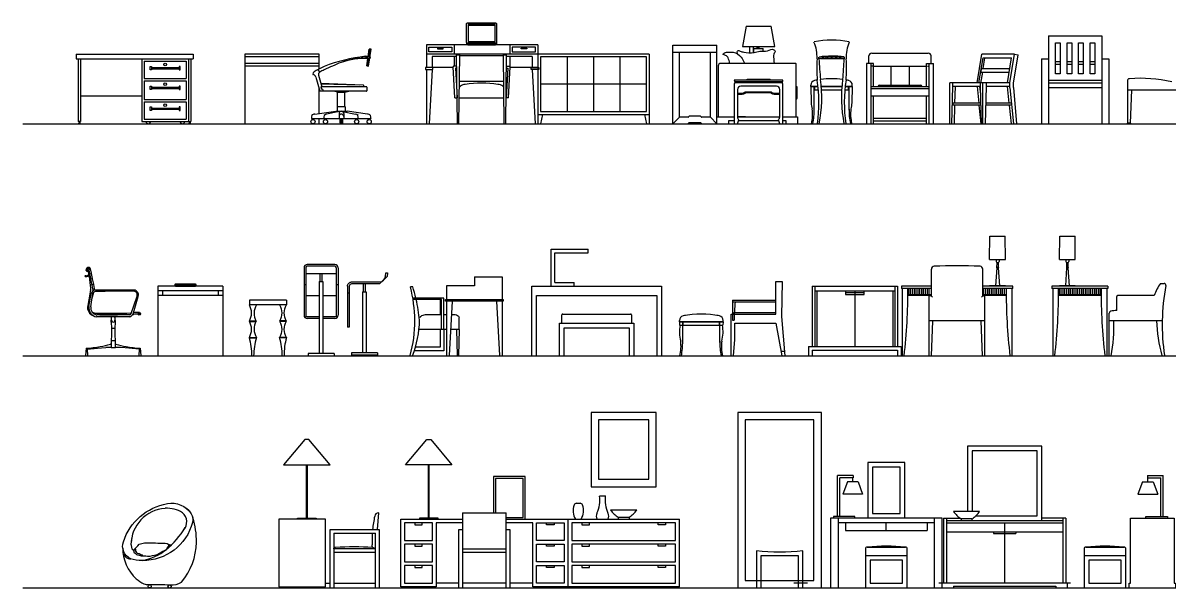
# Model space of a CAD drawing. Header units: millimetres. Extents: x 46 to 20372, y 30 to 14100.
# Drawn here: x 46 to 12395, y 30 to 6117 of the extents above; entities that cross this region are included whole.
import ezdxf

# ---------------------------------------------------------------- set-up
doc = ezdxf.new("R2010")
doc.units = ezdxf.units.MM
doc.layers.get('0').update_dxf_attribs({"color": 250})

msp = doc.modelspace()

# ---------------------------------------------------------------- linework, layer by layer
for p, q in [((7838, 6082), (7798, 5862)), ((7838, 6082), (8108, 6082)), ((8148, 5862), (8108, 6082)), ((11096, 5977), (11096, 5032)), ((11096, 5977), (11671, 5977)), ((11671, 5977), (11671, 5032)), ((3765, 5754), (3778, 5836)), ((3771, 5651), (3800, 5833)), ((3776, 5756), (3788, 5835)), ((3800, 5833), (3778, 5836)), ((5594, 5882), (4394, 5882)), ((4394, 5882), (4394, 5637)), ((4694, 5882), (4694, 5782)), ((5294, 5882), (5294, 5782)), ((5594, 5882), (5594, 5032)), ((7049, 5877), (7523, 5877)), ((7049, 5032), (7049, 5877)), ((7523, 5032), (7523, 5877)), ((7798, 5862), (8148, 5862)), ((7877, 5796), (7877, 5862)), ((7917, 5798), (7917, 5862)), ((7923, 5799), (7923, 5842)), ((7923, 5842), (8023, 5842)), ((7957, 5842), (7957, 5862)), ((7968, 5842), (7968, 5862)), ((7978, 5842), (7978, 5862)), ((8023, 5813), (8023, 5842)), ((11171, 5904), (11221, 5904)), ((11171, 5570), (11171, 5904)), ((11221, 5904), (11221, 5570)), ((11296, 5904), (11346, 5904)), ((11296, 5570), (11296, 5904)), ((11346, 5904), (11346, 5570)), ((11421, 5904), (11471, 5904)), ((11421, 5570), (11421, 5904)), ((11471, 5904), (11471, 5570)), ((11546, 5904), (11596, 5904)), ((11546, 5570), (11546, 5904)), ((11596, 5904), (11596, 5570)), ((618, 5782), (1879, 5782)), ((618, 5782), (618, 5732)), ((618, 5732), (1879, 5732)), ((643, 5732), (643, 5057)), ((668, 5732), (668, 5057)), ((1329, 5732), (1329, 5057)), ((1354, 5707), (1354, 5519)), ((1354, 5707), (1804, 5707)), ((1804, 5707), (1804, 5519)), ((1829, 5732), (1829, 5057)), ((1854, 5732), (1854, 5057)), ((1879, 5782), (1879, 5732)), ((3238, 5782), (2438, 5782)), ((2438, 5782), (2438, 5032)), ((3238, 5752), (2438, 5752)), ((3238, 5682), (2438, 5682)), ((3238, 5622), (3238, 5782)), ((3750, 5656), (3762, 5735)), ((3750, 5655), (3762, 5734)), ((3760, 5653), (3772, 5732)), ((6794, 5782), (4394, 5782)), ((4454, 5757), (4454, 5637)), ((4719, 5757), (4454, 5757)), ((4694, 5757), (4694, 5652)), ((4728, 5032), (4718, 5772)), ((4718, 5772), (4753, 5772)), ((4743, 5032), (4753, 5772)), ((4753, 5767), (5223, 5767)), ((5233, 5032), (5223, 5772)), ((5223, 5772), (5258, 5772)), ((5248, 5032), (5258, 5772)), ((5534, 5757), (5258, 5757)), ((5294, 5757), (5294, 5650)), ((5534, 5757), (5534, 5637)), ((6764, 5752), (5624, 5752)), ((5624, 5752), (5624, 5162)), ((5909, 5752), (5909, 5162)), ((6194, 5752), (6194, 5162)), ((6479, 5752), (6479, 5162)), ((6764, 5162), (6764, 5752)), ((6794, 5782), (6794, 5032)), ((7049, 5802), (7523, 5802)), ((7119, 5102), (7119, 5802)), ((7453, 5102), (7453, 5802)), ((8883, 5732), (8641, 5732)), ((9211, 5682), (9136, 5682)), ((9161, 5682), (9161, 5762)), ((9191, 5792), (9801, 5792)), ((9211, 5432), (9211, 5682)), ((9781, 5432), (9781, 5682)), ((9781, 5682), (9856, 5682)), ((9831, 5682), (9831, 5762)), ((10327, 5472), (10377, 5782)), ((10347, 5472), (10391, 5742)), ((10731, 5782), (10377, 5782)), ((10391, 5742), (10696, 5742)), ((10394, 5627), (10412, 5742)), ((10653, 5472), (10696, 5742)), ((10681, 5472), (10731, 5782)), ((10721, 5469), (10770, 5775)), ((10731, 5782), (10770, 5775)), ((11021, 5732), (11021, 5032)), ((11021, 5732), (11096, 5732)), ((11171, 5702), (11221, 5702)), ((11296, 5702), (11346, 5702)), ((11421, 5702), (11471, 5702)), ((11546, 5702), (11596, 5702)), ((11671, 5732), (11746, 5732)), ((11746, 5732), (11746, 5032)), ((1418, 5649), (1430, 5649)), ((1418, 5612), (1418, 5649)), ((1430, 5612), (1418, 5612)), ((1430, 5649), (1430, 5612)), ((1430, 5637), (1728, 5637)), ((1430, 5624), (1728, 5624)), ((1741, 5649), (1728, 5649)), ((1728, 5649), (1728, 5612)), ((1728, 5612), (1741, 5612)), ((1741, 5612), (1741, 5649)), ((3238, 5652), (2438, 5652)), ((3244, 5586), (3227, 5617)), ((3750, 5655), (3771, 5651)), ((4394, 5617), (4394, 5032)), ((4454, 5617), (4424, 5032)), ((4700, 5312), (4681, 5644)), ((4718, 5652), (4685, 5652)), ((4718, 5631), (4706, 5631)), ((4706, 5631), (4725, 5312)), ((5270, 5631), (5252, 5312)), ((5258, 5652), (5292, 5652)), ((5258, 5631), (5270, 5631)), ((5277, 5312), (5296, 5644)), ((5594, 5637), (5295, 5637)), ((5534, 5617), (5564, 5032)), ((9201, 5652), (9186, 5652)), ((9211, 5652), (9781, 5652)), ((9396, 5652), (9396, 5447)), ((9596, 5652), (9596, 5447)), ((9791, 5652), (9806, 5652)), ((10368, 5469), (10387, 5587)), ((10370, 5587), (10376, 5627)), ((10370, 5587), (10671, 5587)), ((10376, 5627), (10678, 5627)), ((11171, 5672), (11221, 5672)), ((11221, 5570), (11171, 5570)), ((11296, 5672), (11346, 5672)), ((11346, 5570), (11296, 5570)), ((11421, 5672), (11471, 5672)), ((11471, 5570), (11421, 5570)), ((11546, 5672), (11596, 5672)), ((11596, 5570), (11546, 5570)), ((1354, 5519), (1804, 5519)), ((1354, 5494), (1354, 5294)), ((1354, 5494), (1804, 5494)), ((1418, 5437), (1430, 5437)), ((1418, 5399), (1418, 5437)), ((1430, 5437), (1430, 5399)), ((1728, 5437), (1728, 5399)), ((1741, 5437), (1728, 5437)), ((1741, 5399), (1741, 5437)), ((1804, 5494), (1804, 5294)), ((3201, 5534), (3245, 5382)), ((3230, 5555), (3267, 5429)), ((3255, 5469), (3713, 5450)), ((3257, 5462), (3676, 5452)), ((3717, 5446), (3717, 5429)), ((4753, 5490), (5223, 5490)), ((6764, 5457), (5624, 5457)), ((7710, 5457), (7710, 5032)), ((8235, 5502), (7711, 5502)), ((8230, 5482), (7716, 5482)), ((7720, 5482), (7720, 5472)), ((8220, 5472), (7725, 5472)), ((8165, 5437), (7780, 5437)), ((7848, 5512), (8098, 5512)), ((7848, 5502), (7848, 5512)), ((8098, 5502), (8098, 5512)), ((8225, 5482), (8225, 5471)), ((8235, 5032), (8235, 5457)), ((8537, 5432), (8537, 5448)), ((8537, 5437), (8613, 5437)), ((8648, 5437), (8871, 5437)), ((8906, 5437), (8982, 5437)), ((8982, 5432), (8982, 5448)), ((9261, 5437), (9261, 5432)), ((9271, 5447), (9721, 5447)), ((9731, 5437), (9731, 5432)), ((10681, 5472), (10035, 5472)), ((10035, 5032), (10035, 5472)), ((10063, 5472), (10063, 5432)), ((10360, 5472), (10360, 5432)), ((10389, 5032), (10389, 5472)), ((10429, 5432), (10429, 5472)), ((10681, 5420), (10681, 5472)), ((10721, 5422), (10721, 5469)), ((11671, 5497), (11096, 5497)), ((11671, 5467), (11096, 5467)), ((11946, 5491), (11946, 5037)), ((668, 5332), (1329, 5332)), ((1430, 5399), (1418, 5399)), ((1430, 5424), (1728, 5424)), ((1430, 5412), (1728, 5412)), ((1728, 5399), (1741, 5399)), ((3238, 5142), (3238, 5408)), ((3748, 5382), (3245, 5382)), ((3257, 5429), (3264, 5403)), ((3748, 5429), (3257, 5429)), ((3274, 5403), (3264, 5403)), ((3274, 5403), (3280, 5382)), ((3436, 5370), (3393, 5382)), ((3436, 5370), (3513, 5370)), ((3436, 5219), (3436, 5370)), ((3513, 5370), (3556, 5382)), ((3513, 5219), (3513, 5370)), ((3752, 5425), (3752, 5386)), ((4700, 5312), (4725, 5312)), ((4747, 5312), (5230, 5312)), ((5277, 5312), (5252, 5312)), ((7745, 5402), (7745, 5102)), ((8200, 5102), (8200, 5402)), ((8378, 5433, 0), (8382, 5432, 0)), ((8389, 5307, 0), (8389, 5423, 0)), ((8537, 5432), (8614, 5432)), ((8537, 5432), (8540, 5256)), ((8572, 5176), (8572, 5432)), ((8572, 5397), (8617, 5397)), ((8577, 5397), (8577, 5432)), ((8648, 5432), (8871, 5432)), ((8650, 5397), (8869, 5397)), ((8902, 5397), (8947, 5397)), ((8905, 5432), (8982, 5432)), ((8942, 5397), (8942, 5432)), ((8947, 5176), (8947, 5432)), ((8982, 5432), (8979, 5256)), ((9186, 5432), (9806, 5432)), ((9186, 5412), (9806, 5412)), ((9186, 5332), (9806, 5332)), ((9211, 5032), (9211, 5332)), ((9781, 5032), (9781, 5332)), ((10062, 5432), (10052, 5032)), ((10360, 5432), (10063, 5432)), ((10088, 5252), (10093, 5432)), ((10326, 5432), (10345, 5252)), ((10354, 5432), (10362, 5350)), ((10360, 5432), (10371, 5032)), ((10419, 5032), (10429, 5432)), ((10681, 5432), (10429, 5432)), ((10651, 5432), (10670, 5252)), ((10681, 5420), (10721, 5032)), ((10721, 5422), (10751, 5032)), ((11671, 5417), (11096, 5417)), ((11946, 5397), (12482, 5397)), ((11981, 5037), (11995, 5397)), ((1354, 5294), (1804, 5294)), ((1354, 5269), (1354, 5082)), ((1354, 5269), (1804, 5269)), ((1418, 5212), (1430, 5212)), ((1418, 5174), (1418, 5212)), ((1430, 5212), (1430, 5174)), ((1430, 5199), (1728, 5199)), ((1741, 5212), (1728, 5212)), ((1728, 5212), (1728, 5174)), ((1741, 5174), (1741, 5212)), ((1804, 5269), (1804, 5082)), ((3432, 5215), (3432, 5167)), ((3436, 5219), (3513, 5219)), ((3517, 5215), (3517, 5167)), ((8378, 5297, 0), (8379, 5297, 0)), ((10365, 5252), (10064, 5252)), ((10064, 5252), (10064, 5232)), ((10366, 5232), (10064, 5232)), ((10082, 5032), (10087, 5232)), ((10347, 5232), (10367, 5032)), ((10698, 5252), (10426, 5252)), ((10700, 5232), (10426, 5232)), ((10672, 5232), (10693, 5032)), ((1354, 5082), (1804, 5082)), ((1430, 5174), (1418, 5174)), ((1430, 5187), (1728, 5187)), ((1728, 5174), (1741, 5174)), ((3154, 5093), (3154, 5089)), ((3154, 5089), (3794, 5089)), ((3162, 5074), (3162, 5087)), ((3182, 5074), (3182, 5087)), ((3190, 5135), (3419, 5167)), ((3238, 5032), (3238, 5089)), ((3289, 5093), (3289, 5089)), ((3296, 5074), (3296, 5087)), ((3316, 5074), (3316, 5087)), ((3458, 5163), (3318, 5135)), ((3419, 5167), (3540, 5167)), ((3452, 5142), (3452, 5089)), ((3464, 5082), (3472, 5082)), ((3472, 5087), (3472, 5032)), ((3482, 5087), (3482, 5032)), ((3482, 5082), (3490, 5082)), ((3490, 5163), (3631, 5135)), ((3490, 5082), (3490, 5032)), ((3502, 5142), (3502, 5089)), ((3758, 5135), (3540, 5167)), ((3632, 5074), (3632, 5087)), ((3652, 5074), (3652, 5087)), ((3660, 5093), (3660, 5089)), ((3767, 5074), (3767, 5087)), ((3787, 5074), (3787, 5087)), ((3794, 5093), (3794, 5089)), ((5594, 5132), (6794, 5132)), ((5624, 5162), (6764, 5162)), ((5644, 5132), (5624, 5032)), ((6744, 5132), (6764, 5032)), ((7049, 5032), (7119, 5102)), ((7214, 5102), (7119, 5102)), ((7348, 5112), (7224, 5112)), ((7453, 5102), (7358, 5102)), ((7453, 5102), (7523, 5032)), ((7523, 5107, 0), (7538, 5107, 0)), ((7830, 5107), (7745, 5107)), ((7745, 5032), (7760, 5073)), ((8005, 5107), (8200, 5107)), ((8200, 5032), (8186, 5073)), ((9211, 5092), (9781, 5092)), ((46, 5032), (20372, 5032)), ((668, 5057), (643, 5057)), ((654, 5057), (645, 5032)), ((654, 5057), (664, 5032)), ((1329, 5057), (1854, 5057)), ((1843, 5057), (1833, 5032)), ((1843, 5057), (1852, 5032)), ((3472, 5052), (3482, 5052)), ((7348, 5042), (7224, 5042)), ((9211, 5062), (9781, 5062)), ((11946, 5037), (11941, 5032)), ((11981, 5037), (11946, 5037)), ((11986, 5032), (11981, 5037)), ((10462, 3569), (10465, 3822)), ((10465, 3822), (10630, 3822)), ((10632, 3569), (10630, 3822)), ((11214, 3569), (11217, 3822)), ((11217, 3822), (11382, 3822)), ((11384, 3569), (11382, 3822)), ((5737, 3682), (6137, 3682)), ((5737, 3282), (5737, 3682)), ((5777, 3642), (6137, 3642)), ((5777, 3322), (5777, 3642)), ((6137, 3642), (6137, 3682)), ((3075, 3481), (3075, 2968)), ((3095, 3481), (3095, 3298)), ((3407, 3516), (3110, 3516)), ((3407, 3496), (3110, 3496)), ((3422, 3481), (3422, 2953)), ((3442, 3481), (3442, 2968)), ((9835, 3174), (9835, 3466)), ((10387, 3174), (10387, 3466)), ((10462, 3569), (10632, 3569)), ((10540, 3479), (10527, 3287)), ((10532, 3569), (10532, 3547)), ((10540, 3537), (10537, 3479)), ((10557, 3482), (10537, 3482)), ((10557, 3479), (10537, 3479)), ((10542, 3537), (10553, 3537)), ((10554, 3537), (10554, 3482)), ((10554, 3479), (10567, 3287)), ((10557, 3482), (10557, 3479)), ((10563, 3569), (10563, 3547)), ((11214, 3569), (11384, 3569)), ((11292, 3479), (11279, 3287)), ((11284, 3569), (11284, 3547)), ((11289, 3482), (11289, 3479)), ((11309, 3482), (11289, 3482)), ((11309, 3479), (11289, 3479)), ((11292, 3537), (11292, 3482)), ((11294, 3537), (11304, 3537)), ((11306, 3537), (11306, 3482)), ((11306, 3479), (11319, 3287)), ((11309, 3482), (11309, 3479)), ((11314, 3569), (11314, 3547)), ((757, 3415), (760, 3415)), ((762, 3384), (765, 3384)), ((777, 3420), (785, 3423)), ((777, 3420), (785, 3420)), ((789, 3360), (797, 3363)), ((789, 3360), (797, 3360)), ((3095, 3418), (3420, 3418)), ((3249, 3331), (3249, 3418)), ((3269, 3331), (3269, 3418)), ((4910, 3384), (4910, 3284)), ((4910, 3384), (5210, 3384)), ((5210, 3384), (5210, 3139)), ((789, 3142), (811, 3219)), ((801, 3299), (809, 3302)), ((801, 3299), (809, 3299)), ((1244, 3240), (828, 3240)), ((2200, 3282), (1500, 3282)), ((1500, 3282), (1500, 2532)), ((2200, 3232), (1500, 3232)), ((1550, 3232), (1550, 3182)), ((2150, 3232), (2150, 3182)), ((2200, 3282), (2200, 2532)), ((3095, 3298), (3075, 3298)), ((3095, 3298), (3095, 2953)), ((3239, 3331), (3239, 2557)), ((3239, 3331), (3279, 3331)), ((3279, 3331), (3279, 2557)), ((3442, 3298), (3422, 3298)), ((3543, 3282), (3543, 2842)), ((3563, 3282), (3563, 2842)), ((3706, 3221), (3706, 2564)), ((3706, 3221), (3746, 3221)), ((3716, 3221), (3716, 3307)), ((3736, 3221), (3736, 3307)), ((3746, 3221), (3746, 2564)), ((4248, 3274), (4221, 3274)), ((4610, 3284), (4610, 3139)), ((4910, 3284), (4610, 3284)), ((5528, 2532), (5528, 3282)), ((5528, 3282), (6928, 3282)), ((5777, 3322), (5987, 3322)), ((5987, 3282), (5987, 3322)), ((6928, 3282), (6928, 2532)), ((8158, 2982), (8158, 3333)), ((8158, 3333), (8228, 3332)), ((8228, 3332), (8220, 2955)), ((8550, 3282), (8550, 2632)), ((8550, 3282), (9470, 3282)), ((8580, 3282), (8580, 2632)), ((8580, 3232), (9440, 3232)), ((8600, 3232), (8600, 2632)), ((8910, 3232), (8910, 3192)), ((9010, 3232), (9010, 2632)), ((9420, 3232), (9420, 2632)), ((9440, 3282), (9440, 2632)), ((9470, 3282), (9470, 2632)), ((9511, 3282), (9511, 3257)), ((9835, 3282), (9511, 3282)), ((9835, 3257), (9511, 3257)), ((9521, 3257), (9521, 2532)), ((9591, 3187), (9591, 3257)), ((9611, 3187), (9611, 3257)), ((9631, 3187), (9631, 3257)), ((9651, 3187), (9651, 3257)), ((9671, 3187), (9671, 3257)), ((9691, 3187), (9691, 3257)), ((9711, 3187), (9711, 3257)), ((9731, 3187), (9731, 3257)), ((9751, 3187), (9751, 3257)), ((9771, 3187), (9771, 3257)), ((9791, 3187), (9791, 3257)), ((9811, 3187), (9811, 3257)), ((10711, 3282), (10387, 3282)), ((10711, 3257), (10387, 3257)), ((10401, 3187), (10401, 3257)), ((10421, 3187), (10421, 3257)), ((10441, 3187), (10441, 3257)), ((10461, 3187), (10461, 3257)), ((10632, 3287), (10462, 3287)), ((10462, 3282), (10462, 3287)), ((10481, 3187), (10481, 3257)), ((10501, 3187), (10501, 3257)), ((10521, 3187), (10521, 3257)), ((10541, 3187), (10541, 3257)), ((10561, 3187), (10561, 3257)), ((10581, 3187), (10581, 3257)), ((10601, 3187), (10601, 3257)), ((10621, 3187), (10621, 3257)), ((10632, 3287), (10632, 3282)), ((10701, 3257), (10701, 2532)), ((10711, 3257), (10711, 3282)), ((11134, 3282), (11134, 3257)), ((11734, 3282), (11134, 3282)), ((11734, 3257), (11134, 3257)), ((11144, 3257), (11144, 2532)), ((11384, 3287), (11214, 3287)), ((11214, 3282), (11214, 3287)), ((11214, 3187), (11214, 3257)), ((11234, 3187), (11234, 3257)), ((11254, 3187), (11254, 3257)), ((11274, 3187), (11274, 3257)), ((11294, 3187), (11294, 3257)), ((11314, 3187), (11314, 3257)), ((11334, 3187), (11334, 3257)), ((11354, 3187), (11354, 3257)), ((11374, 3187), (11374, 3257)), ((11384, 3287), (11384, 3282)), ((11394, 3187), (11394, 3257)), ((11414, 3187), (11414, 3257)), ((11434, 3187), (11434, 3257)), ((11454, 3187), (11454, 3257)), ((11474, 3187), (11474, 3257)), ((11494, 3187), (11494, 3257)), ((11514, 3187), (11514, 3257)), ((11534, 3187), (11534, 3257)), ((11554, 3187), (11554, 3257)), ((11574, 3187), (11574, 3257)), ((11594, 3187), (11594, 3257)), ((11614, 3187), (11614, 3257)), ((11634, 3187), (11634, 3257)), ((11654, 3187), (11654, 3257)), ((11724, 3257), (11724, 2532)), ((11734, 3282), (11734, 3257)), ((12304, 3312), (12341, 3312)), ((756, 3063), (780, 3204)), ((776, 3060), (799, 3205)), ((1213, 2989), (1276, 3175)), ((1236, 2996), (1288, 3172)), ((2200, 3182), (1500, 3182)), ((2886, 3132), (2486, 3132)), ((2486, 3132), (2486, 3082)), ((2886, 3132), (2886, 3082)), ((3095, 3180), (3239, 3180)), ((3279, 3180), (3422, 3180)), ((4582, 3154), (4247, 3154)), ((4557, 3139), (4249, 3139)), ((4557, 2814), (4557, 3139)), ((4582, 2814), (4582, 3154)), ((4610, 3119), (4610, 2534)), ((4670, 3119), (4640, 2534)), ((5150, 3119), (5180, 2534)), ((5210, 3119), (5210, 2534)), ((5578, 3182), (6878, 3182)), ((5578, 2532), (5578, 3182)), ((6878, 3182), (6878, 2532)), ((7693, 3132), (7693, 2916)), ((7693, 3132), (8158, 3132)), ((7693, 3112), (8158, 3112)), ((8223, 3112), (8224, 3112)), ((9835, 3187), (9581, 3187)), ((9835, 3182), (9581, 3182)), ((9811, 2532), (9811, 3180)), ((10641, 3187), (10387, 3187)), ((10641, 3182), (10387, 3182)), ((10411, 2532), (10411, 3180)), ((11664, 3187), (11204, 3187)), ((11664, 3182), (11204, 3182)), ((11831, 3019), (11831, 3170)), ((12234, 3180), (11841, 3180)), ((1196, 2972), (841, 2972)), ((1230, 2978), (1236, 2996)), ((2886, 3082), (2486, 3082)), ((4557, 2974), (4381, 2973)), ((4615, 2974), (4582, 2974)), ((4690, 2974), (4660, 2974)), ((5853, 2882), (5853, 2972)), ((5863, 2982), (6593, 2982)), ((6603, 2972), (6603, 2882)), ((7678, 2532), (7678, 2982)), ((7678, 2982), (8158, 2982)), ((7703, 2982), (7703, 2992)), ((7708, 2997), (8159, 2997)), ((11751, 2532), (11751, 2993)), ((1200, 2952), (839, 2952)), ((997, 2895), (1001, 2829)), ((1039, 2895), (1036, 2829)), ((2487, 2907), (2559, 2907)), ((2487, 2903), (2559, 2903)), ((2885, 2907), (2813, 2907)), ((2885, 2903), (2813, 2903)), ((3239, 2953), (3095, 2953)), ((3239, 2933), (3110, 2933)), ((3422, 2953), (3279, 2953)), ((3407, 2933), (3279, 2933)), ((3563, 2842), (3543, 2842)), ((4745, 2814), (4748, 2939)), ((4748, 2939), (4748, 2940)), ((5828, 2532), (5828, 2882)), ((5828, 2882), (6628, 2882)), ((6628, 2882), (6628, 2532)), ((7120, 2897), (7120, 2913)), ((7120, 2902), (7589, 2902)), ((7120, 2897), (7120, 2862)), ((7120, 2897), (7587, 2897)), ((7120, 2862), (7589, 2862)), ((7155, 2676), (7155, 2897)), ((7160, 2862), (7160, 2897)), ((7550, 2862), (7550, 2897)), ((7555, 2676), (7555, 2897)), ((7590, 2897), (7589, 2862)), ((7590, 2897), (7590, 2913)), ((7693, 2916), (7709, 2916)), ((7718, 2882), (8158, 2882)), ((7718, 2707), (7718, 2882)), ((8158, 2882), (8224, 2532)), ((8220, 2955), (8257, 2532)), ((10411, 2910), (9811, 2910)), ((9836, 2532), (9851, 2910)), ((10386, 2532), (10371, 2910)), ((12321, 2910), (11751, 2910)), ((1001, 2829), (996, 2623)), ((1001, 2829), (1036, 2829)), ((1036, 2829), (1041, 2623)), ((2487, 2726), (2560, 2726)), ((2488, 2730), (2560, 2730)), ((2885, 2726), (2812, 2726)), ((2885, 2730), (2813, 2730)), ((4615, 2814), (4313, 2814)), ((4745, 2814), (4654, 2814)), ((4717, 2814), (4724, 2534)), ((4745, 2814), (4739, 2534)), ((5878, 2832), (6578, 2832)), ((5878, 2532), (5878, 2832)), ((6578, 2832), (6578, 2532)), ((728, 2613), (720, 2536)), ((740, 2602), (851, 2614)), ((740, 2602), (743, 2536)), ((851, 2614), (891, 2617)), ((891, 2617), (939, 2621)), ((996, 2696), (1041, 2696)), ((996, 2623), (1043, 2623)), ((1045, 2624), (1043, 2624)), ((1146, 2617), (1099, 2621)), ((1186, 2614), (1146, 2617)), ((1297, 2602), (1186, 2614)), ((1297, 2602), (1295, 2536)), ((1310, 2613), (1318, 2536)), ((7703, 2532), (7718, 2707)), ((8510, 2632), (8510, 2532)), ((8510, 2632), (9510, 2632)), ((9510, 2632), (9510, 2532)), ((46, 2532), (20372, 2532)), ((722, 2534), (720, 2536)), ((720, 2532), (722, 2534)), ((741, 2534), (742, 2536)), ((742, 2532), (741, 2534)), ((1297, 2534), (1295, 2536)), ((1295, 2532), (1297, 2534)), ((1316, 2534), (1317, 2536)), ((1317, 2532), (1316, 2534)), ((3399, 2557), (3119, 2557)), ((3119, 2557), (3119, 2532)), ((3399, 2557), (3399, 2532)), ((3866, 2564), (3586, 2564)), ((3586, 2564), (3586, 2539)), ((3866, 2539), (3586, 2539)), ((3866, 2564), (3866, 2539)), ((8214, 2582), (8253, 2582)), ((8550, 2592), (8550, 2532)), ((8550, 2592), (9470, 2592)), ((9470, 2592), (9470, 2532)), ((8569, 1842), (7829, 1842)), ((7829, 1842), (7829, 112)), ((8569, 112), (8569, 1842)), ((8823, 802), (8823, 1242)), ((8993, 1242), (8823, 1242)), ((8993, 1242), (8993, 1217)), ((12162, 1242), (12331, 1242)), ((12162, 1242), (12162, 1217)), ((12331, 802), (12331, 1242)), ((8848, 802), (8848, 1217)), ((8993, 1217), (8848, 1217)), ((8930, 1174), (8881, 1041)), ((9046, 1174), (8930, 1174)), ((8988, 1174), (8988, 1217)), ((9046, 1174), (9094, 1041)), ((12109, 1174), (12060, 1041)), ((12109, 1174), (12225, 1174)), ((12162, 1217), (12306, 1217)), ((12167, 1174), (12167, 1217)), ((12225, 1174), (12273, 1041)), ((12306, 802), (12306, 1217)), ((9094, 1041), (8881, 1041)), ((12060, 1041), (12273, 1041)), ((1832, 866), (1808, 888)), ((6012, 943), (6049, 943)), ((6660, 870), (6378, 870)), ((3879, 840), (3864, 662)), ((4784, 842), (4784, 32)), ((6577, 791), (6460, 791)), ((6460, 791), (6460, 772)), ((6577, 791), (6577, 772)), ((9949, 782), (8749, 782)), ((8749, 782), (8749, 32)), ((8778, 802), (8778, 782)), ((9010, 802), (8778, 802)), ((8829, 782), (8829, 32)), ((9010, 782), (9010, 802)), ((9869, 32), (9869, 782)), ((9949, 32), (9949, 782)), ((9964, 782), (9964, 82)), ((9964, 782), (10147, 782)), ((9999, 782), (9999, 82)), ((9999, 757), (11249, 757)), ((10354, 855), (10072, 855)), ((10272, 776), (10155, 776)), ((10155, 776), (10155, 757)), ((10272, 776), (10272, 757)), ((11284, 782), (11024, 782)), ((11249, 782), (11249, 82)), ((11284, 782), (11284, 82)), ((12144, 782), (12144, 802)), ((12144, 802), (12377, 802)), ((12377, 802), (12377, 782)), ((3395, 622), (3395, 32)), ((9869, 732), (8829, 732)), ((9999, 732), (11249, 732)), ((9999, 637), (11249, 637)), ((10504, 637), (10504, 617)), ((10624, 732), (10624, 82)), ((10744, 637), (10744, 617)), ((1212, 525), (1209, 506)), ((1209, 506), (1211, 489)), ((1215, 542), (1212, 525)), ((1215, 563), (1215, 542)), ((1284, 485), (1298, 503)), ((1298, 503), (1355, 516)), ((1355, 516), (1396, 516)), ((1396, 516), (1432, 519)), ((1432, 519), (1475, 519)), ((1475, 519), (1500, 515)), ((1500, 515), (1577, 515)), ((1577, 515), (1599, 512)), ((1599, 512), (1632, 488)), ((1616, 500), (1613, 473)), ((1632, 488), (1616, 500)), ((1627, 480), (1641, 500)), ((10504, 617), (10744, 617)), ((1211, 489), (1219, 454)), ((1219, 454), (1232, 443)), ((1232, 443), (1240, 428)), ((1249, 449), (1240, 437)), ((1240, 437), (1240, 428)), ((1240, 428), (1242, 417)), ((1242, 417), (1254, 405)), ((1255, 457), (1249, 449)), ((1254, 405), (1270, 393)), ((1255, 457), (1284, 485)), ((1255, 457), (1260, 446)), ((1260, 446), (1260, 429)), ((1260, 429), (1263, 423)), ((1263, 423), (1271, 414)), ((1270, 393), (1282, 387)), ((1271, 414), (1278, 407)), ((1278, 407), (1288, 404)), ((1282, 387), (1299, 383)), ((1288, 404), (1297, 401)), ((1297, 401), (1307, 398)), ((1299, 383), (1309, 382)), ((1307, 398), (1316, 391)), ((1309, 382), (1321, 379)), ((1316, 391), (1328, 389)), ((1321, 379), (1335, 379)), ((1328, 389), (1335, 379)), ((1335, 379), (1370, 377)), ((1335, 379), (1351, 378)), ((1351, 378), (1389, 375)), ((1389, 375), (1417, 375)), ((1417, 375), (1442, 381)), ((1442, 381), (1463, 386)), ((1463, 386), (1494, 393)), ((1494, 393), (1525, 411)), ((1525, 411), (1553, 427)), ((1553, 427), (1583, 439)), ((1583, 439), (1595, 450)), ((1595, 450), (1602, 464)), ((1608, 475), (1602, 464)), ((1602, 464), (1613, 473)), ((1613, 473), (1608, 475)), ((1613, 473), (1627, 480)), ((3814, 472), (3845, 452)), ((9124, 452), (9124, 32)), ((11480, 452), (11480, 32)), ((46, 32), (20372, 32)), ((3305, 82), (3355, 82)), ((3395, 82), (3845, 82)), ((4744, 82), (4499, 82)), ((5254, 82), (4784, 82)), ((5539, 82), (5294, 82)), ((7829, 112), (8569, 112)), ((8499, 82), (8354, 82)), ((11334, 82), (9914, 82)), ((10074, 52), (10074, 32)), ((10074, 52), (11174, 52)), ((11174, 52), (11174, 32)), ((11299, 82), (11299, 32))]:
    msp.add_line(p, q)
for points in [[(4836, 6117), (5138, 6117, -0.414214), (5150, 6106), (5150, 5909, -0.414214), (5138, 5898), (4836, 5898, -0.414214), (4825, 5909), (4825, 6106, -0.414214)], [(5151, 5888), (4825, 5888, 0.086049), (4840, 5882), (5137, 5882, 0.086049)], [(5013, 5898), (4964, 5898), (4964, 5896, 0.414214), (4967, 5893), (5010, 5893, 0.414214), (5013, 5896)], [(5132, 5893), (5121, 5893, 1), (5121, 5892), (5132, 5892, 1)], [(1683, 3299), (1911, 3299, 0.131114), (1900, 3305), (1693, 3305, 0.131114)], [(1696, 3282), (1896, 3282, 0.172682), (1911, 3287), (1683, 3287), (1683, 3286, 0.156203)], [(1778, 3293), (1782, 3293, 1), (1782, 3296), (1778, 3296, 1)], [(1828, 3292), (1821, 3292, -0.414214), (1820, 3293), (1820, 3297, -0.414214), (1821, 3297), (1828, 3297, -0.414214), (1828, 3297), (1828, 3293, -0.414214)], [(1845, 3292), (1833, 3292, -0.414214), (1832, 3292), (1832, 3297, -0.414214), (1833, 3297), (1845, 3297, -0.414214), (1845, 3297), (1845, 3292, -0.414214)], [(1862, 3292), (1850, 3292, -0.414214), (1850, 3292), (1850, 3297, -0.414214), (1850, 3297), (1862, 3297, -0.414214), (1863, 3297), (1863, 3292, -0.414214)], [(1879, 3290), (1868, 3290, -0.414214), (1867, 3291), (1867, 3298, -0.414214), (1868, 3299), (1879, 3299, -0.414214), (1880, 3298), (1880, 3291, -0.414214)], [(1897, 3292), (1885, 3292, -0.414214), (1884, 3293), (1884, 3297, -0.414214), (1885, 3298), (1897, 3298, -0.414214), (1897, 3297), (1897, 3293, -0.414214)]]:
    msp.add_lwpolyline(points, format="xyb", close=True)
for points in [[(5133, 6100), (4843, 6100), (4843, 5917), (5133, 5917)], [(4843, 6092), (5133, 6092), (5133, 6100), (4843, 6100)], [(4419, 5857), (4669, 5857), (4669, 5807), (4419, 5807)], [(4514, 5837), (4574, 5837), (4574, 5847), (4514, 5847)], [(5151, 5898), (4825, 5898), (4825, 5888), (5151, 5888)], [(5569, 5857), (5319, 5857), (5319, 5807), (5569, 5807)], [(5474, 5837), (5414, 5837), (5414, 5847), (5474, 5847)], [(5604, 5617), (5524, 5617), (5524, 5637), (5604, 5637)], [(1683, 3289), (1911, 3289), (1911, 3299), (1683, 3299)], [(1911, 3289), (1683, 3289), (1683, 3287), (1911, 3287)], [(1827, 3293), (1821, 3293), (1821, 3295), (1827, 3295)], [(1845, 3293), (1833, 3293), (1833, 3295), (1845, 3295)], [(1862, 3293), (1851, 3293), (1851, 3295), (1862, 3295)], [(5220, 3119), (4600, 3119), (4600, 3139), (5220, 3139)], [(6169, 1122), (6869, 1122), (6869, 1922), (6169, 1922)], [(6249, 1202), (6789, 1202), (6789, 1842), (6249, 1842)], [(3355, 1359), (3126, 1632), (3084, 1632), (2855, 1359)], [(4169, 1359), (4398, 1632), (4440, 1632), (4669, 1359)], [(9199, 832), (9499, 832), (9499, 1332), (9199, 1332)], [(4159, 542), (4459, 542), (4459, 732), (4159, 732)], [(5879, 542), (5579, 542), (5579, 732), (5879, 732)], [(5959, 542), (7079, 542), (7079, 732), (5959, 732)], [(4159, 312), (4459, 312), (4459, 502), (4159, 502)], [(5879, 312), (5579, 312), (5579, 502), (5879, 502)], [(5959, 312), (7079, 312), (7079, 502), (5959, 502)], [(4159, 82), (4459, 82), (4459, 272), (4159, 272)], [(5879, 82), (5579, 82), (5579, 272), (5879, 272)], [(5959, 82), (7079, 82), (7079, 272), (5959, 272)], [(9174, 82), (9524, 82), (9524, 332), (9174, 332)], [(11530, 82), (11880, 82), (11880, 332), (11530, 332)]]:
    msp.add_lwpolyline(points, close=True)
for points in [[(8378, 5107), (8378, 5672, 0.414214), (8368, 5682), (7563, 5682, 0.414214), (7538, 5657), (7538, 5107)], [(8197, 5358), (8142, 5358, -0.16615), (8120, 5365, 0.191462), (8099, 5373), (7839, 5373, 0.191462), (7818, 5365, -0.16615), (7796, 5358), (7742, 5358)], [(8197, 5348), (8142, 5348, -0.169451), (8113, 5357, 0.198365), (8099, 5363), (7839, 5363, 0.198365), (7825, 5357, -0.169451), (7796, 5348), (7742, 5348)], [(785, 3423), (775, 3470, 0.370183), (744, 3483)], [(801, 3242, 0.080733), (801, 3255), (761, 3456)], [(3543, 3282, -0.414214), (3588, 3327), (3888, 3327, 0.392062), (3952, 3388), (3955, 3426), (3975, 3425), (3972, 3386), (3888, 3307), (3588, 3307, 0.414214), (3563, 3282)], [(801, 3242, 0.000958), (799, 3231, 0.000958)], [(817, 3239, 0.094337), (817, 3257), (809, 3299)], [(2486, 2728, 0.263629), (2486, 2905, 0.263629), (2486, 3082)], [(2561, 3082, 0.263626), (2560, 2905, 0.263626), (2561, 2728)], [(2811, 3082, -0.263626), (2812, 2905, -0.263626), (2811, 2728)], [(2886, 2728, -0.263629), (2886, 2905, -0.263629), (2886, 3082)], [(1207, 344, -0.375953), (1128, 529, -0.275678), (1603, 941, -0.299196), (1859, 831, -0.214144), (1874, 738, -0.343197), (1333, 327, -0.059988), (1203, 344, 17.18749)], [(1122, 462, 0.213499), (1268, 130, 0.080292), (1350, 77, 0.115922), (1401, 67, -0.030959), (1634, 64, 0.164504), (1754, 94, 0.170634), (1916, 524, 0.085203), (1876, 786, -2.707163)], [(1333, 327, 0.132049), (1589, 445, 0.079888), (1795, 681, 0.053002)], [(3395, 452, -0.414214), (3415, 472, -0.023767), (3814, 472, -0.148962), (3809, 495)], [(8449, 32), (8449, 432, -0.06), (7949, 432), (7949, 32)], [(9144, 472, 0.414214), (9124, 452)], [(9574, 452, 0.414214), (9554, 472)], [(11500, 472, 0.414214), (11480, 452)], [(11930, 452, 0.414214), (11910, 472)]]:
    msp.add_lwpolyline(points, format="xyb")
for points in [[(9136, 5682), (9136, 5032)], [(9186, 5032), (9186, 5682)], [(9806, 5682), (9806, 5032)], [(9856, 5032), (9856, 5682)], [(4681, 5637), (4384, 5637), (4384, 5617), (4464, 5617), (4464, 5637)], [(7523, 5107), (7710, 5107)], [(7745, 5107), (8200, 5107)], [(8235, 5107), (8393, 5107), (8393, 5032)], [(7710, 5062), (7648, 5062), (7648, 5032)], [(8190, 5062), (7756, 5062)], [(8268, 5032), (8268, 5062), (8235, 5062)], [(797, 3363), (785, 3420)], [(809, 3302), (797, 3360)], [(1880, 3292), (1877, 3292), (1877, 3291), (1876, 3291), (1876, 3290), (1872, 3290), (1872, 3291), (1870, 3291), (1870, 3292), (1867, 3292)], [(8910, 3192), (9110, 3192), (9110, 3232)], [(9110, 3212), (8910, 3212)], [(3563, 3207), (3543, 3207)], [(4543, 3139), (4543, 2974)], [(4583, 2814), (4583, 2584), (4263, 2584)], [(4543, 2814), (4543, 2624), (4276, 2624)], [(8649, 32), (8649, 1922), (7749, 1922), (7749, 32)], [(11024, 757), (11024, 1557), (10224, 1557), (10224, 855)], [(10312, 807), (10974, 807), (10974, 1507), (10274, 1507), (10274, 855)], [(3100, 782), (3100, 1359)], [(3110, 1359), (3110, 782)], [(4414, 1359), (4414, 782)], [(4424, 782), (4424, 1359)], [(9549, 782), (9549, 1382), (9149, 1382), (9149, 782)], [(5457, 772), (5457, 1232), (5117, 1232), (5117, 842)], [(5254, 792), (5437, 792), (5437, 1212), (5137, 1212), (5137, 842)], [(2805, 773), (2805, 42), (3305, 42), (3305, 772), (2805, 772)], [(3005, 772), (3005, 782), (3205, 782), (3205, 772)], [(4784, 732), (4499, 732), (4499, 42), (4119, 42), (4119, 772), (4784, 772)], [(4519, 772), (4519, 782), (4319, 782), (4319, 772)], [(4784, 842), (5254, 842)], [(5254, 32), (5254, 842)], [(5254, 772), (7119, 772)], [(5919, 772), (5919, 42)], [(7119, 42), (7119, 772)], [(11965, 32), (11965, 82), (11980, 82), (11980, 782), (12450, 782), (12450, 82), (12465, 82), (12465, 32)], [(3355, 32), (3355, 662), (3885, 662), (3885, 32)], [(3395, 622), (3845, 622)], [(3845, 32), (3845, 622)], [(4269, 732), (4269, 712), (4349, 712), (4349, 732)], [(4744, 32), (4744, 662), (4784, 662)], [(7119, 42), (5539, 42), (5539, 732), (5254, 732)], [(5254, 662), (5294, 662), (5294, 32)], [(5769, 732), (5769, 712), (5689, 712), (5689, 732)], [(6069, 732), (6069, 712), (6149, 712), (6149, 732)], [(6969, 732), (6969, 712), (6889, 712), (6889, 732)], [(8909, 732), (8909, 652)], [(8909, 652), (9789, 652)], [(9349, 652), (9349, 732)], [(9789, 732), (9789, 652)], [(4269, 502), (4269, 482), (4349, 482), (4349, 502)], [(5769, 502), (5769, 482), (5689, 482), (5689, 502)], [(6069, 502), (6069, 482), (6149, 482), (6149, 502)], [(6969, 502), (6969, 482), (6889, 482), (6889, 502)], [(3845, 452), (3395, 452)], [(3845, 412), (3395, 412)], [(4784, 452), (5254, 452)], [(5254, 412), (4784, 412)], [(7999, 32), (7999, 382), (8399, 382), (8399, 32)], [(9124, 382), (9574, 382)], [(9144, 472), (9554, 472)], [(9574, 32), (9574, 452)], [(11480, 382), (11930, 382)], [(11500, 472), (11910, 472)], [(11930, 32), (11930, 452)], [(4269, 272), (4269, 252), (4349, 252), (4349, 272)], [(5769, 272), (5769, 252), (5689, 252), (5689, 272)], [(6069, 272), (6069, 252), (6149, 252), (6149, 272)], [(6969, 272), (6969, 252), (6889, 252), (6889, 272)], [(2825, 42), (2825, 32)], [(3285, 32), (3285, 42)], [(4139, 32), (4139, 42)], [(4479, 42), (4479, 32)], [(5559, 42), (5559, 32)], [(5899, 32), (5899, 42)], [(5939, 42), (5939, 32)], [(7099, 32), (7099, 42)]]:
    msp.add_lwpolyline(points)
for centre, radius in [((4987, 6096), 1.48), ((1579, 5669), 15), ((3774, 5744), 12), ((8668, 5742), 3), ((8714, 5746), 3), ((8760, 5747), 3), ((8806, 5746), 3), ((8851, 5742), 3), ((1579, 5457), 15), ((1579, 5232), 15), ((3172, 5054), 22.5), ((3306, 5054), 22.5), ((3642, 5054), 22.5), ((3777, 5054), 22.5), ((748, 3468), 9.62), ((1707, 3295), 0.353), ((1709, 3295), 0.353), ((1711, 3295), 0.353), ((1713, 3295), 0.353), ((1716, 3295), 0.353), ((1718, 3295), 0.353), ((1720, 3295), 0.353), ((1722, 3295), 0.353), ((1731, 3295), 2.33), ((1795, 3295), 2.33), ((1795, 3295), 1.75), ((1808, 3295), 2.33), ((1808, 3295), 1.75), ((1888, 3295), 0.502), ((1889, 3295), 0.502), ((1891, 3295), 0.502), ((1892, 3295), 0.502), ((1893, 3295), 0.502), ((1300, 2984), 14), ((1300, 2984), 8.24)]:
    msp.add_circle(centre, radius)
for centre, radius, start, end in [((8760, 5019), 913, 77.99, 102.01), ((8192, 5748), 411, 357.6713, 23.4048), ((9327, 5748), 411, 156.5951, 182.3286), ((3994, 3752), 2023, 97.3373, 110.3148), ((4950, 2019), 3958, 111.8918, 114.7706), ((3915, 4414), 1351, 98.8559, 109.0333), ((3735, 4928), 807, 87.7632, 108.8731), ((3724, 5690), 61.7, 47.4162, 105.7971), ((3734, 5637), 121, 74.299, 89.2172), ((10287, 5625), 1687, 176.3852, 184.1818), ((8762, 4797), 963, 82.0074, 98.2659), ((8192, 5748), 431, 357.6713, 0.1589), ((8762, 4797), 943, 81.8128, 98.46), ((12778, 5920), 4159, 182.6077, 185.692), ((8762, 4797), 958, 82.0074, 98.2659), ((4741, 5920), 4159, 354.308, 357.3923), ((9327, 5748), 431, 179.7548, 182.3287), ((7233, 5625), 1687, 355.8182, 3.6148), ((9191, 5762), 30, 90, 180), ((9801, 5762), 30, 0, 90), ((3224, 5551), 57, 108.7203, 162.8796), ((3175, 5566), 6.02, 170.6715, 253.3969), ((3161, 5519), 43.5, 20.5724, 72.7994), ((3791, 4576), 1183, 114.967, 119.6687), ((3255, 5563), 25.8, 114.7326, 197.6233), ((3912, 4425), 1340, 117.5867, 119.9225), ((4690, 5644), 9.48, 125.3766, 188.0005), ((5286, 5644), 9.48, 351.9995, 54.6234), ((3713, 5446), 4, 0, 86.421), ((4776, 5410), 30.1, 122.2013, 157.7975), ((4813, 5377), 78.8, 90.8328, 131.5907), ((4988, 4173), 1295, 82.1557, 97.8443), ((5164, 5377), 78.8, 48.4093, 89.1672), ((5203, 5412), 26.7, 19.8205, 60.1807), ((7735, 5497), 24.2, 169.9891, 220.7946), ((7725, 5457), 15, 90, 180), ((7780, 5402), 35, 90, 180), ((8165, 5402), 35, 0, 90), ((8220, 5457), 15, 0, 90), ((8211, 5497), 24.2, 319.2054, 10.0109), ((8587, 5448), 50, 102.6107, 180), ((8760, 4677), 840, 100.6568, 102.6107), ((7066, 5260), 1557, 351.5498, 8.932), ((7071, 5318), 1582, 349.5841, 6.9214), ((8760, 4677), 840, 81.8676, 98.1324), ((10448, 5318), 1582, 173.0786, 190.4159), ((10453, 5260), 1557, 171.068, 188.4502), ((8760, 4677), 840, 77.3893, 79.3432), ((8932, 5448), 50, 0, 77.3893), ((9271, 5437), 10, 90, 180), ((9721, 5437), 10, 0, 90), ((11971, 5491), 25, 94.4044, 180), ((12083, 4031), 1490, 76.7809, 94.4044), ((3748, 5425), 4, 0, 90), ((3748, 5386), 4, 270, 0), ((8379, 5423, 0), 10, 0, 74.0427), ((3436, 5215), 4, 90, 180), ((3513, 5215), 4, 0, 90), ((8379, 5307, 0), 10, 273.2884, 0), ((9093, 5312), 557, 185.8336, 192.5934), ((8126, 5133), 429, 346.3375, 7.7642), ((7784, 5182), 788, 349.0042, 0.4606), ((9735, 5182), 788, 179.5394, 190.9958), ((9393, 5133), 429, 172.2358, 193.6625), ((8426, 5312), 557, 347.4066, 354.1664), ((3288, 5093), 133, 167.5686, 180.2404), ((3190, 5087), 47.8, 90, 133.425), ((3422, 5093), 133, 167.5686, 180.2404), ((3325, 5087), 47.8, 97.3081, 133.425), ((3477, 5142), 25, 0, 180), ((3477, 5110), 25, 0, 180), ((3760, 5057), 298, 175.1805, 184.8195), ((3624, 5087), 47.8, 46.575, 82.6919), ((3526, 5093), 133, 359.7596, 12.4314), ((3758, 5087), 47.8, 46.575, 90), ((3661, 5093), 133, 359.7596, 12.4314), ((7214, 5107), 5, 270, 0), ((7224, 5107), 5, 90, 180), ((7348, 5107), 5, 0, 90), ((7358, 5107), 5, 180, 270), ((7784, 5103), 38.2, 178.3271, 230.8763), ((8162, 5103), 38.2, 309.1237, 1.6729), ((1397, 5057), 25, 180, 0), ((1764, 5057), 25, 180, 0), ((7214, 5037), 5, 270, 0), ((7224, 5037), 5, 90, 180), ((7348, 5037), 5, 0, 90), ((7358, 5037), 5, 180, 270), ((742, 3458), 16.6, 144.9137, 310.5464), ((785, 3431), 67.5, 139.4316, 148.7896), ((748, 3466), 16.7, 104.6835, 321.1678), ((3110, 3481), 35, 90, 180), ((3110, 3481), 15, 90, 180), ((3407, 3481), 35, 0, 90), ((3407, 3481), 15, 0, 90), ((9865, 3466), 30, 92.2651, 180), ((10111, -1697), 5199, 87.2708, 92.7292), ((10357, 3466), 30, 0, 87.7349), ((10542, 3547), 10, 180, 270), ((10553, 3547), 10, 270, 0), ((11294, 3547), 10, 180, 270), ((11304, 3547), 10, 270, 0), ((719, 3390), 5.05, 79.8121, 263.9814), ((727, 3438), 53.2, 259.8228, 300.1898), ((727, 3440), 45.4, 260.6933, 307.5402), ((-808, 3131), 1591, 10.2911, 11.3778), ((856, 3370), 128, 137.6723, 143.7791), ((718, 3417), 38.4, 340.0351, 356.4566), ((756, 3387), 5.02, 45.3316, 111.9049), ((-637, 3148), 1422, 9.5586, 10.827), ((739, 3380), 22.6, 8.9946, 27.1902), ((-808, 3131), 1591, 4.6431, 9.158), ((10245, 1367), 9653, 168.8083, 169.8189), ((727, 3255), 50, 342.851, 4.6431), ((828, 3190), 50, 90, 163.459), ((828, 3194), 30, 90, 163.459), ((1184, -7850), 11079, 89.6944, 91.8435), ((1239, 3189), 51.3, 341.2241, 84.0418), ((1234, 3186), 44, 345.2468, 76.7885), ((2732, 2895), 1537, 0.7129, 14.2788), ((2460, 2728), 1869, 13.1925, 17.0027), ((4085, 3194), 5496, 353.0819, 0.6567), ((16137, 3194), 5496, 179.3433, 186.9181), ((5708, 3194), 5496, 353.0819, 0.6567), ((17160, 3194), 5496, 179.3433, 186.9181), ((12713, 3012), 507, 143.7576, 160.5948), ((14560, 2867), 2239, 169.164, 188.5255), ((12341, 3292), 20, 349.164, 90), ((2460, 2728), 1869, 5.7299, 12.7208), ((9299, 2908), 1591, 172.6421, 179.7112), ((9811, 3130), 50, 43.3159, 90), ((10411, 3130), 50, 90, 136.6841), ((11841, 3170), 10, 90, 180), ((837, 3053), 95.1, 167.9137, 251.9352), ((856, 3050), 100, 172.9882, 260.4707), ((856, 3050), 80, 172.9882, 259.3429), ((839, 3070), 80, 228.572, 259.264), ((977, 9221), 6231, 268.6, 272.191), ((977, 9205), 6231, 268.6283, 272.1097), ((1185, 3000), 30, 291.6146, 343.459), ((1185, 3000), 49.8, 286.6077, 334.5463), ((976, 9204), 6231, 272.3393, 272.394), ((977, 9222), 6231, 272.3847, 272.394), ((1286, 2429), 551, 89.9486, 95.1857), ((1287, 2447), 551, 88.5392, 95.1857), ((1299, 2948), 50.3, 86.7689, 87.5669), ((3110, 2968), 35, 180, 270), ((3407, 2968), 35, 270, 0), ((4382, 2894), 78.8, 90.8328, 131.5907), ((4689, 2895), 78.8, 48.4093, 89.1672), ((5863, 2972), 10, 90, 180), ((6593, 2972), 10, 0, 90), ((7355, 2025), 957, 78.188, 101.812), ((7342, 2142), 840, 100.6568, 102.6107), ((7367, 2142), 840, 77.3893, 79.3432), ((7708, 2992), 5, 90, 180), ((11771, 2993), 20, 97.0697, 180), ((12056, 695), 2336, 95.5281, 97.0697), ((939, 2906), 58.7, 348.8237, 7.4798), ((274, 3016), 731, 351.9414, 354.9375), ((1019, 2911), 17.1, 169.3395, 13.8058), ((1751, 3015), 720, 185.0287, 188.07), ((1097, 2906), 58.7, 172.5202, 191.1763), ((2896, 2901), 1372, 344.4757, 0.5326), ((3130, 2950), 1191, 339.4106, 358.2596), ((4353, 2933), 31.2, 138.6613, 168.0793), ((4718, 2934), 31.2, 11.9207, 41.3387), ((7170, 2913), 50, 102.6107, 180), ((7505, 2791), 385, 169.495, 195.1526), ((7540, 2913), 50, 0, 77.3893), ((7205, 2791), 385, 344.8474, 10.505), ((10047, 2855), 1754, 349.3835, 1.8095), ((13832, 2953), 1571, 181.5574, 195.4669), ((1808, 2539), 704, 359.4308, 15.5916), ((3238, 2526), 706, 163.3922, 179.5403), ((2135, 2526), 706, 0.4597, 16.6078), ((3564, 2539), 704, 164.4084, 180.5692), ((656, 3831), 1220, 273.3713, 280.5391), ((768, 3326), 703, 279.0693, 288.379), ((1002, 1735), 888, 90.3546, 94.0574), ((977, 2679), 24.4, 301.8283, 321.7144), ((1060, 2679), 24.4, 218.2856, 238.1717), ((1036, 1735), 888, 85.9426, 89.6454), ((1269, 3326), 703, 251.621, 260.9307), ((1381, 3831), 1220, 259.4609, 266.6287), ((6708, 2633), 429, 346.3375, 7.7642), ((6367, 2682), 788, 349.0042, 0.4606), ((8343, 2682), 788, 179.5394, 190.9958), ((8001, 2633), 429, 172.2358, 193.6625), ((5893, 984), 369, 336.3704, 5.8758), ((6267, 1653), 631, 269.3686, 274.9799), ((6688, 984), 369, 173.7579, 203.6296), ((1605, 495), 395, 93.8841, 179.6366), ((1600, 580), 310, 57.4481, 93.9938), ((6135, 862), 162, 156.8549, 213.9903), ((6012, 915), 28, 90, 156.8549), ((6049, 915), 28, 23.1451, 90), ((5925, 862), 162, 326.0097, 23.1451), ((6618, 1038), 292, 214.9358, 237.4604), ((6420, 1038), 292, 302.5396, 325.0642), ((1679, 743), 132, 318.3814, 48.2249), ((5014, 545), 1206, 167.6172, 174.457), ((3876, 800), 40, 85, 175), ((6292, 806), 68.5, 153.8185, 210.2796), ((6289, 806), 68.5, 329.7204, 26.1815), ((10312, 1023), 292, 214.9358, 237.4604), ((10115, 1023), 292, 302.5396, 325.0642), ((5014, 545), 1206, 176.3631, 182.3828), ((1212, 439), 95.8, 205.8393, 266.6451), ((9349, -1625), 2106, 84.4146, 95.5854), ((11705, -1625), 2106, 84.4146, 95.5854)]:
    msp.add_arc(centre, radius, start, end)
for centre in [(1411, 49), (1626, 47)]:
    msp.add_ellipse(centre, major_axis=(0, -17.1), ratio=0.989856)
for points, knots in [([(7662, 5682, 0), (7657, 5702, 0), (7650, 5734, 0), (7627, 5770, 0), (7582, 5774, 0), (7613, 5806, 0), (7651, 5798, 0), (7717, 5808, 0), (7782, 5762, 0), (7810, 5709, 0), (7820, 5685, 0), (7821, 5682, 0)], [0, 0, 0, 0, 61.054894, 99.69359, 125.637017, 144.684257, 188.842386, 237.240766, 342.183188, 407.213594, 418.25901, 418.25901, 418.25901, 418.25901]), ([(7750, 5779, 0), (7746, 5788, 0), (7739, 5801, 0), (7751, 5826, 0), (7781, 5810, 0), (7833, 5797, 0), (7910, 5791, 0), (7992, 5819, 0), (8064, 5805, 0), (8127, 5849, 0), (8158, 5806, 0), (8135, 5791, 0), (8135, 5751, 0), (8135, 5714, 0), (8140, 5687, 0), (8142, 5682, 0)], [0, 0, 0, 0, 27.528719, 43.593016, 65.945993, 108.413336, 219.3053, 281.459753, 365.997552, 435.326487, 461.851543, 476.239016, 505.005317, 572.158663, 589.161873, 589.161873, 589.161873, 589.161873])]:
    msp.add_open_spline(points, degree=3, knots=knots)

doc.saveas('drawing.dxf')
